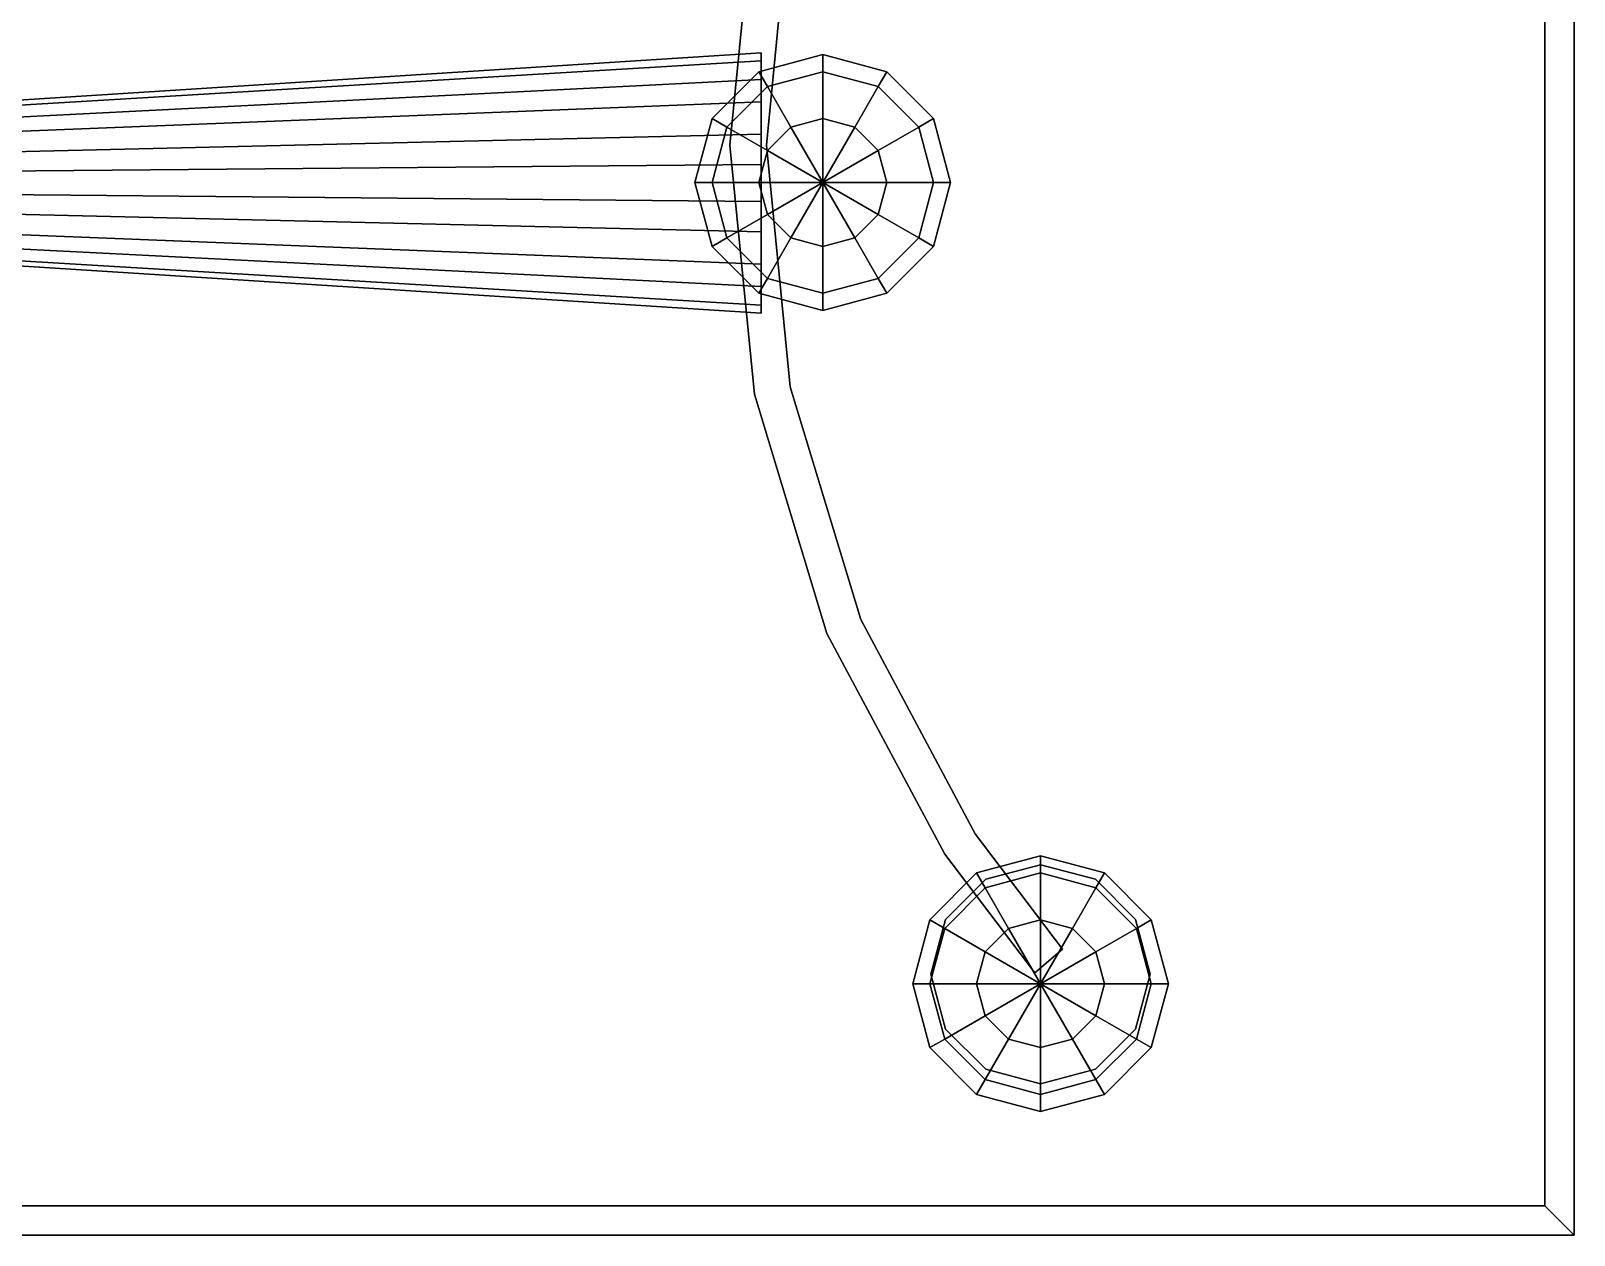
# Model space of a CAD drawing. Header units: millimetres. Extents: x -30782 to 40110, y 35885 to 73818.
# Drawn here: x -19422 to -18999.5, y 64189.2 to 64518.9 of the extents above; entities that cross this region are included whole.
import ezdxf

# ---------------------------------------------------------------- set-up
doc = ezdxf.new("R2010")
doc.units = ezdxf.units.MM
doc.styles.get("Standard").update_dxf_attribs({"font": 'arial.ttf'})

# ---------------------------------------------------------------- blocks, each defined once
blk = doc.blocks.new('A$C70D153BE')
for points, invisible_edges in [([(2097.04, 664.96, -277.71), (917.04, 64.96, -277.71), (917.04, 664.96, -277.71)], 1), ([(917.04, 64.96, -277.71), (2097.04, 664.96, -277.71), (2097.04, 64.96, -277.71)], 1), ([(2097.04, 664.96, -273.71), (2089.04, 656.96, -265.71), (2097.04, 64.96, -273.71)], 2), ([(2097.04, 64.96, -277.71), (2097.04, 664.96, -277.71), (2097.04, 664.96, -273.71)], 12), ([(2097.04, 664.96, -273.71), (2097.04, 64.96, -273.71), (2097.04, 64.96, -277.71)], 12), ([(925.04, 72.96, -265.71), (2089.04, 72.96, -265.71), (2089.04, 656.96, -265.71)], 12), ([(925.04, 656.96, -265.71), (925.04, 72.96, -265.71), (2089.04, 656.96, -265.71)], 2), ([(2097.04, 64.96, -273.71), (2089.04, 656.96, -265.71), (2089.04, 72.96, -265.71)], 1), ([(1872.6, 431.44, -385.71), (1872.6, 431.44, -615.71), (1865.89, 363.31, -615.71)], 12), ([(1872.6, 431.44, -385.71), (1865.89, 363.31, -615.71), (1865.89, 363.31, -385.71)], 1), ([(1872.6, 431.44, -615.71), (1872.6, 295.17, -615.71), (1865.89, 363.31, -615.71)], 1), ([(1872.6, 431.44, -385.71), (1865.89, 363.31, -385.71), (1872.6, 295.17, -385.71)], 12), ([(1875.89, 363.31, -615.71), (1872.6, 431.44, -615.71), (1882.41, 429.49, -615.71)], 3), ([(1875.89, 363.31, -385.71), (1882.41, 429.49, -385.71), (1872.6, 431.44, -385.71)], 14), ([(1882.41, 429.49, -385.71), (1875.89, 363.31, -615.71), (1882.41, 429.49, -615.71)], 1), ([(1882.41, 429.49, -385.71), (1875.89, 363.31, -385.71), (1875.89, 363.31, -615.71)], 12), ([(1874.46, 388.59, -494.54), (1511.25, 365.5, -497.85), (1874.46, 381.27, -477.41)], 2), ([(1874.46, 386.36, -513.05), (1511.25, 365.5, -497.85), (1874.46, 388.59, -494.54)], 1), ([(1511.25, 360.78, -509.61), (1511.25, 364.72, -504.36), (1874.46, 386.36, -513.05)], 12), ([(1874.46, 386.36, -513.05), (1874.46, 375.18, -527.96), (1511.25, 360.78, -509.61)], 12), ([(1874.46, 386.36, -513.05), (1511.25, 364.72, -504.36), (1511.25, 365.5, -497.85)], 12), ([(1891.33, 388.08, -500.81), (1876.18, 379.33, -518.31), (1873.83, 383.4, -500.81)], 1), ([(1891.33, 383.4, -483.31), (1891.33, 388.08, -500.81), (1873.83, 383.4, -500.81)], 12), ([(1874.46, 366.36, -466.23), (1874.46, 388.59, -494.54), (1874.46, 381.27, -477.41)], 1), ([(1874.46, 388.59, -494.54), (1874.46, 375.18, -527.96), (1874.46, 386.36, -513.05)], 1), ([(1891.33, 388.08, -500.81), (1891.33, 383.4, -518.31), (1876.18, 379.33, -518.31)], 12), ([(1906.49, 379.33, -518.31), (1891.33, 388.08, -500.81), (1908.83, 383.4, -500.81)], 1), ([(1906.49, 379.33, -518.31), (1891.33, 383.4, -518.31), (1891.33, 388.08, -500.81)], 12), ([(1908.83, 383.4, -500.81), (1891.33, 388.08, -500.81), (1891.33, 383.4, -483.31)], 12), ([(1511.25, 357.67, -487.88), (1874.46, 366.36, -466.23), (1874.46, 381.27, -477.41)], 12), ([(1511.25, 365.5, -497.85), (1511.25, 362.92, -491.81), (1874.46, 381.27, -477.41)], 12), ([(1874.46, 381.27, -477.41), (1511.25, 362.92, -491.81), (1511.25, 357.67, -487.88)], 12), ([(1873.83, 383.4, -500.81), (1865.08, 368.24, -518.31), (1861.02, 370.58, -500.81)], 1), ([(1876.18, 379.33, -483.31), (1873.83, 383.4, -500.81), (1861.02, 370.58, -500.81)], 12), ([(1873.83, 383.4, -500.81), (1876.18, 379.33, -518.31), (1865.08, 368.24, -518.31)], 12), ([(1891.33, 383.4, -483.31), (1873.83, 383.4, -500.81), (1876.18, 379.33, -483.31)], 1), ([(1891.33, 370.58, -470.5), (1891.33, 383.4, -483.31), (1876.18, 379.33, -483.31)], 12), ([(1891.33, 383.4, -518.31), (1882.58, 368.24, -531.12), (1876.18, 379.33, -518.31)], 1), ([(1891.33, 383.4, -518.31), (1891.33, 370.58, -531.12), (1882.58, 368.24, -531.12)], 12), ([(1906.49, 379.33, -483.31), (1891.33, 383.4, -483.31), (1891.33, 370.58, -470.5)], 12), ([(1900.08, 368.24, -531.12), (1891.33, 383.4, -518.31), (1906.49, 379.33, -518.31)], 1), ([(1900.08, 368.24, -531.12), (1891.33, 370.58, -531.12), (1891.33, 383.4, -518.31)], 12), ([(1908.83, 383.4, -500.81), (1891.33, 383.4, -483.31), (1906.49, 379.33, -483.31)], 1), ([(1917.58, 368.24, -518.31), (1906.49, 379.33, -518.31), (1908.83, 383.4, -500.81)], 12), ([(1921.64, 370.58, -500.81), (1908.83, 383.4, -500.81), (1906.49, 379.33, -483.31)], 12), ([(1917.58, 368.24, -518.31), (1908.83, 383.4, -500.81), (1921.64, 370.58, -500.81)], 1), ([(1876.18, 379.33, -483.31), (1861.02, 370.58, -500.81), (1865.08, 368.24, -483.31)], 1), ([(1882.58, 368.24, -470.5), (1876.18, 379.33, -483.31), (1865.08, 368.24, -483.31)], 12), ([(1876.18, 379.33, -518.31), (1876.18, 361.83, -531.12), (1865.08, 368.24, -518.31)], 1), ([(1891.33, 370.58, -470.5), (1876.18, 379.33, -483.31), (1882.58, 368.24, -470.5)], 1), ([(1876.18, 379.33, -518.31), (1882.58, 368.24, -531.12), (1876.18, 361.83, -531.12)], 12), ([(1906.49, 379.33, -483.31), (1891.33, 370.58, -470.5), (1900.08, 368.24, -470.5)], 1), ([(1917.58, 368.24, -483.31), (1906.49, 379.33, -483.31), (1900.08, 368.24, -470.5)], 12), ([(1906.49, 361.83, -531.12), (1900.08, 368.24, -531.12), (1906.49, 379.33, -518.31)], 12), ([(1906.49, 361.83, -531.12), (1906.49, 379.33, -518.31), (1917.58, 368.24, -518.31)], 1), ([(1921.64, 370.58, -500.81), (1906.49, 379.33, -483.31), (1917.58, 368.24, -483.31)], 1), ([(1511.25, 360.78, -509.61), (1874.46, 375.18, -527.96), (1874.46, 358.05, -535.28)], 12), ([(1874.46, 375.18, -527.96), (1874.46, 324.64, -521.87), (1874.46, 358.05, -535.28)], 3), ([(1861.02, 370.58, -500.81), (1861.02, 353.08, -518.31), (1856.33, 353.08, -500.81)], 1), ([(1865.08, 368.24, -483.31), (1861.02, 370.58, -500.81), (1856.33, 353.08, -500.81)], 12), ([(1865.08, 368.24, -483.31), (1856.33, 353.08, -500.81), (1861.02, 353.08, -483.31)], 1), ([(1861.02, 370.58, -500.81), (1865.08, 368.24, -518.31), (1861.02, 353.08, -518.31)], 12), ([(1876.18, 361.83, -470.5), (1865.08, 368.24, -483.31), (1861.02, 353.08, -483.31)], 12), ([(1865.08, 368.24, -518.31), (1873.83, 353.08, -531.12), (1861.02, 353.08, -518.31)], 1), ([(1882.58, 368.24, -470.5), (1865.08, 368.24, -483.31), (1876.18, 361.83, -470.5)], 1), ([(1865.08, 368.24, -518.31), (1876.18, 361.83, -531.12), (1873.83, 353.08, -531.12)], 12), ([(1917.58, 368.24, -483.31), (1900.08, 368.24, -470.5), (1906.49, 361.83, -470.5)], 1), ([(1921.64, 353.08, -483.31), (1917.58, 368.24, -483.31), (1906.49, 361.83, -470.5)], 12), ([(1908.83, 353.08, -531.12), (1906.49, 361.83, -531.12), (1917.58, 368.24, -518.31)], 12), ([(1908.83, 353.08, -531.12), (1917.58, 368.24, -518.31), (1921.64, 353.08, -518.31)], 1), ([(1921.64, 353.08, -518.31), (1917.58, 368.24, -518.31), (1921.64, 370.58, -500.81)], 12), ([(1926.33, 353.08, -500.81), (1921.64, 370.58, -500.81), (1917.58, 368.24, -483.31)], 12), ([(1926.33, 353.08, -500.81), (1917.58, 368.24, -483.31), (1921.64, 353.08, -483.31)], 1), ([(1921.64, 353.08, -518.31), (1921.64, 370.58, -500.81), (1926.33, 353.08, -500.81)], 1), ([(1874.46, 347.86, -464), (1874.46, 366.36, -466.23), (1511.25, 357.67, -487.88)], 12), ([(1874.46, 330.72, -471.33), (1874.46, 366.36, -466.23), (1874.46, 347.86, -464)], 1), ([(1874.46, 358.05, -535.28), (1511.25, 354.75, -512.19), (1511.25, 360.78, -509.61)], 12), ([(1876.18, 361.83, -470.5), (1861.02, 353.08, -483.31), (1873.83, 353.08, -470.5)], 1), ([(1865.89, 363.31, -615.71), (1872.6, 295.17, -615.71), (1872.6, 295.17, -385.71)], 12), ([(1865.89, 363.31, -385.71), (1865.89, 363.31, -615.71), (1872.6, 295.17, -385.71)], 2), ([(1872.6, 295.17, -615.71), (1875.89, 363.31, -615.71), (1882.41, 297.12, -615.71)], 13), ([(1872.6, 295.17, -385.71), (1882.41, 297.12, -385.71), (1875.89, 363.31, -385.71)], 13), ([(1875.89, 363.31, -615.71), (1882.41, 297.12, -385.71), (1882.41, 297.12, -615.71)], 1), ([(1875.89, 363.31, -385.71), (1882.41, 297.12, -385.71), (1875.89, 363.31, -615.71)], 2), ([(1921.64, 353.08, -483.31), (1906.49, 361.83, -470.5), (1908.83, 353.08, -470.5)], 1), ([(1874.46, 339.55, -533.05), (1511.25, 348.23, -511.41), (1874.46, 358.05, -535.28)], 2), ([(1511.25, 348.23, -511.41), (1511.25, 354.75, -512.19), (1874.46, 358.05, -535.28)], 12), ([(1511.25, 357.67, -487.88), (1511.25, 351.16, -487.09), (1874.46, 347.86, -464)], 12), ([(1874.46, 358.05, -535.28), (1874.46, 324.64, -521.87), (1874.46, 339.55, -533.05)], 1), ([(1874.46, 347.86, -464), (1511.25, 351.16, -487.09), (1511.25, 345.12, -489.67)], 12), ([(1856.33, 353.08, -500.81), (1861.02, 353.08, -518.31), (1865.08, 337.93, -518.31)], 12), ([(1856.33, 353.08, -500.81), (1865.08, 337.93, -518.31), (1861.02, 335.58, -500.81)], 1), ([(1861.02, 353.08, -483.31), (1856.33, 353.08, -500.81), (1861.02, 335.58, -500.81)], 12), ([(1873.83, 353.08, -470.5), (1861.02, 353.08, -483.31), (1865.08, 337.93, -483.31)], 12), ([(1861.02, 353.08, -518.31), (1873.83, 353.08, -531.12), (1876.18, 344.33, -531.12)], 12), ([(1861.02, 353.08, -518.31), (1876.18, 344.33, -531.12), (1865.08, 337.93, -518.31)], 1), ([(1861.02, 353.08, -483.31), (1861.02, 335.58, -500.81), (1865.08, 337.93, -483.31)], 1), ([(1873.83, 353.08, -470.5), (1865.08, 337.93, -483.31), (1876.18, 344.33, -470.5)], 1), ([(1917.58, 337.93, -483.31), (1908.83, 353.08, -470.5), (1906.49, 344.33, -470.5)], 1), ([(1906.49, 344.33, -531.12), (1921.64, 353.08, -518.31), (1917.58, 337.93, -518.31)], 1), ([(1906.49, 344.33, -531.12), (1908.83, 353.08, -531.12), (1921.64, 353.08, -518.31)], 12), ([(1917.58, 337.93, -483.31), (1921.64, 353.08, -483.31), (1908.83, 353.08, -470.5)], 12), ([(1917.58, 337.93, -518.31), (1926.33, 353.08, -500.81), (1921.64, 335.58, -500.81)], 1), ([(1917.58, 337.93, -518.31), (1921.64, 353.08, -518.31), (1926.33, 353.08, -500.81)], 12), ([(1921.64, 335.58, -500.81), (1921.64, 353.08, -483.31), (1917.58, 337.93, -483.31)], 1), ([(1921.64, 335.58, -500.81), (1926.33, 353.08, -500.81), (1921.64, 353.08, -483.31)], 12), ([(1874.46, 324.64, -521.87), (1511.25, 348.23, -511.41), (1874.46, 339.55, -533.05)], 1), ([(1874.46, 324.64, -521.87), (1511.25, 342.98, -507.47), (1511.25, 348.23, -511.41)], 12), ([(1874.46, 347.86, -464), (1511.25, 345.12, -489.67), (1874.46, 330.72, -471.33)], 1), ([(1874.46, 330.72, -471.33), (1511.25, 345.12, -489.67), (1874.46, 319.54, -486.24)], 2), ([(1511.25, 345.12, -489.67), (1511.25, 341.19, -494.92), (1874.46, 319.54, -486.24)], 12), ([(1511.25, 340.63, -502.61), (1511.25, 342.98, -507.47), (1874.46, 324.64, -521.87)], 12), ([(1876.18, 344.33, -470.5), (1865.08, 337.93, -483.31), (1876.18, 326.83, -483.31)], 12), ([(1865.08, 337.93, -518.31), (1876.18, 344.33, -531.12), (1882.58, 337.93, -531.12)], 12), ([(1876.18, 344.33, -470.5), (1876.18, 326.83, -483.31), (1882.58, 337.93, -470.5)], 1), ([(1906.49, 326.83, -483.31), (1906.49, 344.33, -470.5), (1900.08, 337.93, -470.5)], 1), ([(1900.08, 337.93, -531.12), (1906.49, 344.33, -531.12), (1917.58, 337.93, -518.31)], 12), ([(1906.49, 326.83, -483.31), (1917.58, 337.93, -483.31), (1906.49, 344.33, -470.5)], 12), ([(1874.46, 319.54, -486.24), (1511.25, 341.19, -494.92), (1511.25, 340.4, -501.44)], 12), ([(1511.25, 340.4, -501.44), (1511.25, 340.63, -502.61), (1874.46, 317.95, -508.06)], 14), ([(1511.25, 340.63, -502.61), (1874.46, 324.64, -521.87), (1874.46, 317.95, -508.06)], 13), ([(1874.46, 317.95, -508.06), (1874.46, 317.31, -504.74), (1511.25, 340.4, -501.44)], 12), ([(1874.46, 319.54, -486.24), (1511.25, 340.4, -501.44), (1874.46, 317.31, -504.74)], 1), ([(1861.02, 335.58, -500.81), (1865.08, 337.93, -518.31), (1876.18, 326.83, -518.31)], 12), ([(1865.08, 337.93, -483.31), (1861.02, 335.58, -500.81), (1873.83, 322.77, -500.81)], 12), ([(1861.02, 335.58, -500.81), (1876.18, 326.83, -518.31), (1873.83, 322.77, -500.81)], 1), ([(1865.08, 337.93, -518.31), (1882.58, 337.93, -531.12), (1876.18, 326.83, -518.31)], 1), ([(1865.08, 337.93, -483.31), (1873.83, 322.77, -500.81), (1876.18, 326.83, -483.31)], 1), ([(1882.58, 337.93, -470.5), (1876.18, 326.83, -483.31), (1891.33, 322.77, -483.31)], 12), ([(1876.18, 326.83, -518.31), (1882.58, 337.93, -531.12), (1891.33, 335.58, -531.12)], 12), ([(1876.18, 326.83, -518.31), (1891.33, 335.58, -531.12), (1891.33, 322.77, -518.31)], 1), ([(1882.58, 337.93, -470.5), (1891.33, 322.77, -483.31), (1891.33, 335.58, -470.5)], 1), ([(1891.33, 322.77, -483.31), (1900.08, 337.93, -470.5), (1891.33, 335.58, -470.5)], 1), ([(1891.33, 322.77, -483.31), (1906.49, 326.83, -483.31), (1900.08, 337.93, -470.5)], 12), ([(1891.33, 335.58, -531.12), (1900.08, 337.93, -531.12), (1906.49, 326.83, -518.31)], 12), ([(1891.33, 335.58, -531.12), (1906.49, 326.83, -518.31), (1891.33, 322.77, -518.31)], 1), ([(1900.08, 337.93, -531.12), (1917.58, 337.93, -518.31), (1906.49, 326.83, -518.31)], 1), ([(1906.49, 326.83, -518.31), (1917.58, 337.93, -518.31), (1921.64, 335.58, -500.81)], 12), ([(1908.83, 322.77, -500.81), (1917.58, 337.93, -483.31), (1906.49, 326.83, -483.31)], 1), ([(1906.49, 326.83, -518.31), (1921.64, 335.58, -500.81), (1908.83, 322.77, -500.81)], 1), ([(1908.83, 322.77, -500.81), (1921.64, 335.58, -500.81), (1917.58, 337.93, -483.31)], 12), ([(1874.46, 317.31, -504.74), (1874.46, 330.72, -471.33), (1874.46, 319.54, -486.24)], 1), ([(1873.83, 322.77, -500.81), (1876.18, 326.83, -518.31), (1891.33, 322.77, -518.31)], 12), ([(1876.18, 326.83, -483.31), (1873.83, 322.77, -500.81), (1891.33, 318.08, -500.81)], 12), ([(1876.18, 326.83, -483.31), (1891.33, 318.08, -500.81), (1891.33, 322.77, -483.31)], 1), ([(1891.33, 322.77, -518.31), (1906.49, 326.83, -518.31), (1908.83, 322.77, -500.81)], 12), ([(1891.33, 318.08, -500.81), (1906.49, 326.83, -483.31), (1891.33, 322.77, -483.31)], 1), ([(1891.33, 318.08, -500.81), (1908.83, 322.77, -500.81), (1906.49, 326.83, -483.31)], 12), ([(1873.83, 322.77, -500.81), (1891.33, 322.77, -518.31), (1891.33, 318.08, -500.81)], 1), ([(1874.46, 324.64, -521.87), (1874.46, 317.31, -504.74), (1874.46, 317.95, -508.06)], 1), ([(1891.33, 322.77, -518.31), (1908.83, 322.77, -500.81), (1891.33, 318.08, -500.81)], 1), ([(1872.6, 295.17, -385.71), (1901.72, 233.48, -385.71), (1882.41, 297.12, -385.71)], 13), ([(1872.6, 295.17, -615.71), (1882.41, 297.12, -615.71), (1901.72, 233.48, -615.71)], 13), ([(1901.72, 233.48, -615.71), (1882.41, 297.12, -385.71), (1901.72, 233.48, -385.71)], 1), ([(1882.41, 297.12, -385.71), (1901.72, 233.48, -615.71), (1882.41, 297.12, -615.71)], 1), ([(1872.6, 295.17, -385.71), (1892.48, 229.65, -385.71), (1924.76, 169.27, -385.71)], 12), ([(1872.6, 295.17, -615.71), (1924.76, 169.27, -615.71), (1892.48, 229.65, -615.71)], 1), ([(1892.48, 229.65, -615.71), (1892.48, 229.65, -385.71), (1872.6, 295.17, -385.71)], 12), ([(1872.6, 295.17, -385.71), (1872.6, 295.17, -615.71), (1892.48, 229.65, -615.71)], 12), ([(1933.07, 174.82, -385.71), (1901.72, 233.48, -615.71), (1901.72, 233.48, -385.71)], 1), ([(1901.72, 233.48, -615.71), (1933.07, 174.82, -385.71), (1933.07, 174.82, -615.71)], 1), ([(1924.76, 169.27, -615.71), (1901.72, 233.48, -615.71), (1933.07, 174.82, -615.71)], 13), ([(1924.76, 169.27, -385.71), (1933.07, 174.82, -385.71), (1901.72, 233.48, -385.71)], 13), ([(1924.76, 169.27, -385.71), (1892.48, 229.65, -385.71), (1892.48, 229.65, -615.71)], 12), ([(1892.48, 229.65, -615.71), (1924.76, 169.27, -615.71), (1924.76, 169.27, -385.71)], 12), ([(1924.76, 169.27, -615.71), (1933.07, 174.82, -615.71), (1956.95, 143.24, -615.71)], 13), ([(1924.76, 169.27, -385.71), (1956.95, 143.24, -385.71), (1933.07, 174.82, -385.71)], 13), ([(1933.07, 174.82, -385.71), (1956.95, 143.24, -615.71), (1933.07, 174.82, -615.71)], 1), ([(1933.07, 174.82, -385.71), (1956.95, 143.24, -385.71), (1956.95, 143.24, -615.71)], 12), ([(1924.76, 169.27, -385.71), (1924.76, 169.27, -615.71), (1949.34, 136.76, -615.71)], 12), ([(1924.76, 169.27, -385.71), (1949.34, 136.76, -615.71), (1949.34, 136.76, -385.71)], 1), ([(1924.76, 169.27, -615.71), (1956.95, 143.24, -615.71), (1949.34, 136.76, -615.71)], 1), ([(1924.76, 169.27, -385.71), (1949.34, 136.76, -385.71), (1956.95, 143.24, -385.71)], 12), ([(1950.95, 164.08, -330.21), (1933.45, 164.08, -312.71), (1950.95, 168.77, -312.71)], 1), ([(1950.95, 168.77, -312.71), (1933.45, 164.08, -312.71), (1935.8, 160.02, -295.21)], 12), ([(1950.95, 168.77, -312.71), (1935.8, 160.02, -295.21), (1950.95, 164.08, -295.21)], 1), ([(1950.95, 166.36, -685.71), (1935.95, 162.35, -685.71), (1935.95, 162.35, -335.71)], 12), ([(1935.95, 162.35, -335.71), (1950.95, 166.36, -335.71), (1950.95, 166.36, -685.71)], 12), ([(1935.95, 162.35, -685.71), (1950.95, 166.36, -685.71), (1965.95, 162.35, -685.71)], 12), ([(1965.95, 162.35, -335.71), (1950.95, 166.36, -335.71), (1935.95, 162.35, -335.71)], 12), ([(1968.45, 164.08, -312.71), (1950.95, 164.08, -330.21), (1950.95, 168.77, -312.71)], 1), ([(1966.11, 160.02, -295.21), (1968.45, 164.08, -312.71), (1950.95, 168.77, -312.71)], 12), ([(1966.11, 160.02, -295.21), (1950.95, 168.77, -312.71), (1950.95, 164.08, -295.21)], 1), ([(1965.95, 162.35, -335.71), (1965.95, 162.35, -685.71), (1950.95, 166.36, -685.71)], 12), ([(1950.95, 166.36, -685.71), (1950.95, 166.36, -335.71), (1965.95, 162.35, -335.71)], 12), ([(1935.8, 160.02, -330.21), (1920.64, 151.27, -312.71), (1933.45, 164.08, -312.71)], 1), ([(1933.45, 164.08, -312.71), (1920.64, 151.27, -312.71), (1924.7, 148.93, -295.21)], 12), ([(1920.95, 136.36, -685.71), (1924.97, 151.36, -685.71), (1935.95, 162.35, -685.71)], 12), ([(1935.95, 162.35, -335.71), (1924.97, 151.36, -335.71), (1920.95, 136.36, -335.71)], 12), ([(1933.45, 164.08, -312.71), (1924.7, 148.93, -295.21), (1935.8, 160.02, -295.21)], 1), ([(1935.95, 162.35, -335.71), (1924.97, 151.36, -685.71), (1924.97, 151.36, -335.71)], 1), ([(1935.95, 162.35, -335.71), (1935.95, 162.35, -685.71), (1924.97, 151.36, -685.71)], 12), ([(1950.95, 164.08, -330.21), (1935.8, 160.02, -330.21), (1933.45, 164.08, -312.71)], 12), ([(1950.95, 164.08, -295.21), (1935.8, 160.02, -295.21), (1942.2, 148.93, -282.4)], 12), ([(1950.95, 151.27, -343.02), (1935.8, 160.02, -330.21), (1950.95, 164.08, -330.21)], 1), ([(1976.93, 151.36, -335.71), (1965.95, 162.35, -335.71), (1935.95, 162.35, -335.71)], 14), ([(1950.95, 164.08, -295.21), (1942.2, 148.93, -282.4), (1950.95, 151.27, -282.4)], 1), ([(1959.7, 148.93, -282.4), (1966.11, 160.02, -295.21), (1950.95, 164.08, -295.21)], 12), ([(1959.7, 148.93, -282.4), (1950.95, 164.08, -295.21), (1950.95, 151.27, -282.4)], 1), ([(1968.45, 164.08, -312.71), (1966.11, 160.02, -330.21), (1950.95, 164.08, -330.21)], 12), ([(1966.11, 160.02, -330.21), (1950.95, 151.27, -343.02), (1950.95, 164.08, -330.21)], 1), ([(1976.93, 151.36, -335.71), (1976.93, 151.36, -685.71), (1965.95, 162.35, -335.71)], 2), ([(1976.93, 151.36, -685.71), (1965.95, 162.35, -685.71), (1965.95, 162.35, -335.71)], 12), ([(1965.95, 162.35, -685.71), (1976.93, 151.36, -685.71), (1980.95, 136.36, -685.71)], 12), ([(1981.26, 151.27, -312.71), (1966.11, 160.02, -330.21), (1968.45, 164.08, -312.71)], 1), ([(1977.2, 148.93, -295.21), (1968.45, 164.08, -312.71), (1966.11, 160.02, -295.21)], 1), ([(1977.2, 148.93, -295.21), (1981.26, 151.27, -312.71), (1968.45, 164.08, -312.71)], 12), ([(1935.8, 160.02, -330.21), (1924.7, 148.93, -330.21), (1920.64, 151.27, -312.71)], 12), ([(1935.8, 160.02, -295.21), (1924.7, 148.93, -295.21), (1935.8, 142.52, -282.4)], 12), ([(1942.2, 148.93, -343.02), (1924.7, 148.93, -330.21), (1935.8, 160.02, -330.21)], 1), ([(1935.8, 160.02, -295.21), (1935.8, 142.52, -282.4), (1942.2, 148.93, -282.4)], 1), ([(1950.95, 151.27, -343.02), (1942.2, 148.93, -343.02), (1935.8, 160.02, -330.21)], 12), ([(1966.11, 160.02, -330.21), (1959.7, 148.93, -343.02), (1950.95, 151.27, -343.02)], 12), ([(1966.11, 142.52, -282.4), (1966.11, 160.02, -295.21), (1959.7, 148.93, -282.4)], 1), ([(1977.2, 148.93, -330.21), (1959.7, 148.93, -343.02), (1966.11, 160.02, -330.21)], 1), ([(1966.11, 142.52, -282.4), (1977.2, 148.93, -295.21), (1966.11, 160.02, -295.21)], 12), ([(1981.26, 151.27, -312.71), (1977.2, 148.93, -330.21), (1966.11, 160.02, -330.21)], 12), ([(1924.7, 148.93, -330.21), (1915.95, 133.77, -312.71), (1920.64, 151.27, -312.71)], 1), ([(1920.64, 151.27, -312.71), (1915.95, 133.77, -312.71), (1920.64, 133.77, -295.21)], 12), ([(1924.7, 148.93, -330.21), (1920.64, 133.77, -330.21), (1915.95, 133.77, -312.71)], 12), ([(1920.64, 151.27, -312.71), (1920.64, 133.77, -295.21), (1924.7, 148.93, -295.21)], 1), ([(1924.7, 148.93, -295.21), (1920.64, 133.77, -295.21), (1933.45, 133.77, -282.4)], 12), ([(1935.8, 142.52, -343.02), (1920.64, 133.77, -330.21), (1924.7, 148.93, -330.21)], 1), ([(1924.97, 151.36, -335.71), (1924.97, 151.36, -685.71), (1920.95, 136.36, -335.71)], 2), ([(1924.97, 151.36, -685.71), (1920.95, 136.36, -685.71), (1920.95, 136.36, -335.71)], 12), ([(1924.7, 148.93, -295.21), (1933.45, 133.77, -282.4), (1935.8, 142.52, -282.4)], 1), ([(1942.2, 148.93, -343.02), (1935.8, 142.52, -343.02), (1924.7, 148.93, -330.21)], 12), ([(1977.2, 148.93, -330.21), (1966.11, 142.52, -343.02), (1959.7, 148.93, -343.02)], 12), ([(1965.95, 110.38, -335.71), (1980.95, 136.36, -335.71), (1976.93, 151.36, -335.71)], 13), ([(1968.45, 133.77, -282.4), (1977.2, 148.93, -295.21), (1966.11, 142.52, -282.4)], 1), ([(1981.26, 133.77, -330.21), (1966.11, 142.52, -343.02), (1977.2, 148.93, -330.21)], 1), ([(1968.45, 133.77, -282.4), (1981.26, 133.77, -295.21), (1977.2, 148.93, -295.21)], 12), ([(1980.95, 136.36, -335.71), (1976.93, 151.36, -685.71), (1976.93, 151.36, -335.71)], 1), ([(1980.95, 136.36, -335.71), (1980.95, 136.36, -685.71), (1976.93, 151.36, -685.71)], 12), ([(1985.95, 133.77, -312.71), (1977.2, 148.93, -330.21), (1981.26, 151.27, -312.71)], 1), ([(1981.26, 133.77, -295.21), (1981.26, 151.27, -312.71), (1977.2, 148.93, -295.21)], 1), ([(1985.95, 133.77, -312.71), (1981.26, 133.77, -330.21), (1977.2, 148.93, -330.21)], 12), ([(1981.26, 133.77, -295.21), (1985.95, 133.77, -312.71), (1981.26, 151.27, -312.71)], 12), ([(1935.8, 142.52, -343.02), (1933.45, 133.77, -343.02), (1920.64, 133.77, -330.21)], 12), ([(1949.34, 136.76, -385.71), (1949.34, 136.76, -615.71), (1956.95, 143.24, -615.71)], 12), ([(1956.95, 143.24, -615.71), (1956.95, 143.24, -385.71), (1949.34, 136.76, -385.71)], 12), ([(1981.26, 133.77, -330.21), (1968.45, 133.77, -343.02), (1966.11, 142.52, -343.02)], 12), ([(1920.95, 136.36, -335.71), (1920.95, 136.36, -685.71), (1924.97, 121.36, -685.71)], 12), ([(1924.97, 121.36, -685.71), (1924.97, 121.36, -335.71), (1920.95, 136.36, -335.71)], 12), ([(1935.95, 110.38, -685.71), (1924.97, 121.36, -685.71), (1920.95, 136.36, -685.71)], 12), ([(1920.95, 136.36, -335.71), (1924.97, 121.36, -335.71), (1935.95, 110.38, -335.71)], 12), ([(1980.95, 136.36, -685.71), (1976.93, 121.36, -685.71), (1965.95, 110.38, -685.71)], 12), ([(1965.95, 110.38, -335.71), (1976.93, 121.36, -335.71), (1980.95, 136.36, -335.71)], 12), ([(1976.93, 121.36, -685.71), (1980.95, 136.36, -685.71), (1980.95, 136.36, -335.71)], 12), ([(1980.95, 136.36, -335.71), (1976.93, 121.36, -335.71), (1976.93, 121.36, -685.71)], 12), ([(1920.64, 133.77, -330.21), (1920.64, 116.27, -312.71), (1915.95, 133.77, -312.71)], 1), ([(1915.95, 133.77, -312.71), (1924.7, 118.62, -295.21), (1920.64, 133.77, -295.21)], 1), ([(1915.95, 133.77, -312.71), (1920.64, 116.27, -312.71), (1924.7, 118.62, -295.21)], 12), ([(1920.64, 133.77, -295.21), (1935.8, 125.02, -282.4), (1933.45, 133.77, -282.4)], 1), ([(1920.64, 133.77, -295.21), (1924.7, 118.62, -295.21), (1935.8, 125.02, -282.4)], 12), ([(1920.64, 133.77, -330.21), (1924.7, 118.62, -330.21), (1920.64, 116.27, -312.71)], 12), ([(1933.45, 133.77, -343.02), (1924.7, 118.62, -330.21), (1920.64, 133.77, -330.21)], 1), ([(1933.45, 133.77, -343.02), (1935.8, 125.02, -343.02), (1924.7, 118.62, -330.21)], 12), ([(1966.11, 125.02, -282.4), (1977.2, 118.62, -295.21), (1981.26, 133.77, -295.21)], 12), ([(1966.11, 125.02, -282.4), (1981.26, 133.77, -295.21), (1968.45, 133.77, -282.4)], 1), ([(1977.2, 118.62, -330.21), (1966.11, 125.02, -343.02), (1968.45, 133.77, -343.02)], 12), ([(1977.2, 118.62, -330.21), (1968.45, 133.77, -343.02), (1981.26, 133.77, -330.21)], 1), ([(1981.26, 116.27, -312.71), (1977.2, 118.62, -330.21), (1981.26, 133.77, -330.21)], 12), ([(1977.2, 118.62, -295.21), (1981.26, 116.27, -312.71), (1985.95, 133.77, -312.71)], 12), ([(1977.2, 118.62, -295.21), (1985.95, 133.77, -312.71), (1981.26, 133.77, -295.21)], 1), ([(1981.26, 116.27, -312.71), (1981.26, 133.77, -330.21), (1985.95, 133.77, -312.71)], 1), ([(1924.7, 118.62, -295.21), (1942.2, 118.62, -282.4), (1935.8, 125.02, -282.4)], 1), ([(1935.8, 125.02, -343.02), (1935.8, 107.52, -330.21), (1924.7, 118.62, -330.21)], 1), ([(1935.8, 125.02, -343.02), (1942.2, 118.62, -343.02), (1935.8, 107.52, -330.21)], 12), ([(1959.7, 118.62, -282.4), (1977.2, 118.62, -295.21), (1966.11, 125.02, -282.4)], 1), ([(1966.11, 107.52, -330.21), (1959.7, 118.62, -343.02), (1966.11, 125.02, -343.02)], 12), ([(1966.11, 107.52, -330.21), (1966.11, 125.02, -343.02), (1977.2, 118.62, -330.21)], 1), ([(1924.7, 118.62, -330.21), (1933.45, 103.46, -312.71), (1920.64, 116.27, -312.71)], 1), ([(1920.64, 116.27, -312.71), (1935.8, 107.52, -295.21), (1924.7, 118.62, -295.21)], 1), ([(1924.7, 118.62, -295.21), (1935.8, 107.52, -295.21), (1942.2, 118.62, -282.4)], 12), ([(1924.7, 118.62, -330.21), (1935.8, 107.52, -330.21), (1933.45, 103.46, -312.71)], 12), ([(1924.97, 121.36, -685.71), (1935.95, 110.38, -685.71), (1935.95, 110.38, -335.71)], 12), ([(1935.95, 110.38, -335.71), (1924.97, 121.36, -335.71), (1924.97, 121.36, -685.71)], 12), ([(1935.8, 107.52, -295.21), (1950.95, 116.27, -282.4), (1942.2, 118.62, -282.4)], 1), ([(1942.2, 118.62, -343.02), (1950.95, 103.46, -330.21), (1935.8, 107.52, -330.21)], 1), ([(1942.2, 118.62, -343.02), (1950.95, 116.27, -343.02), (1950.95, 103.46, -330.21)], 12), ([(1950.95, 116.27, -282.4), (1966.11, 107.52, -295.21), (1959.7, 118.62, -282.4)], 1), ([(1950.95, 103.46, -330.21), (1950.95, 116.27, -343.02), (1959.7, 118.62, -343.02)], 12), ([(1950.95, 103.46, -330.21), (1959.7, 118.62, -343.02), (1966.11, 107.52, -330.21)], 1), ([(1959.7, 118.62, -282.4), (1966.11, 107.52, -295.21), (1977.2, 118.62, -295.21)], 12), ([(1965.95, 110.38, -335.71), (1965.95, 110.38, -685.71), (1976.93, 121.36, -685.71)], 12), ([(1976.93, 121.36, -685.71), (1976.93, 121.36, -335.71), (1965.95, 110.38, -335.71)], 12), ([(1968.45, 103.46, -312.71), (1966.11, 107.52, -330.21), (1977.2, 118.62, -330.21)], 12), ([(1966.11, 107.52, -295.21), (1981.26, 116.27, -312.71), (1977.2, 118.62, -295.21)], 1), ([(1968.45, 103.46, -312.71), (1977.2, 118.62, -330.21), (1981.26, 116.27, -312.71)], 1), ([(1920.64, 116.27, -312.71), (1933.45, 103.46, -312.71), (1935.8, 107.52, -295.21)], 12), ([(1935.8, 107.52, -295.21), (1950.95, 103.46, -295.21), (1950.95, 116.27, -282.4)], 12), ([(1950.95, 116.27, -282.4), (1950.95, 103.46, -295.21), (1966.11, 107.52, -295.21)], 12), ([(1966.11, 107.52, -295.21), (1968.45, 103.46, -312.71), (1981.26, 116.27, -312.71)], 12), ([(1935.95, 110.38, -335.71), (1950.95, 106.36, -685.71), (1950.95, 106.36, -335.71)], 1), ([(1935.95, 110.38, -335.71), (1935.95, 110.38, -685.71), (1950.95, 106.36, -685.71)], 12), ([(1965.95, 110.38, -685.71), (1950.95, 106.36, -685.71), (1935.95, 110.38, -685.71)], 12), ([(1935.95, 110.38, -335.71), (1950.95, 106.36, -335.71), (1965.95, 110.38, -335.71)], 12), ([(1950.95, 106.36, -335.71), (1950.95, 106.36, -685.71), (1965.95, 110.38, -335.71)], 2), ([(1950.95, 106.36, -685.71), (1965.95, 110.38, -685.71), (1965.95, 110.38, -335.71)], 12), ([(1935.8, 107.52, -330.21), (1950.95, 98.77, -312.71), (1933.45, 103.46, -312.71)], 1), ([(1933.45, 103.46, -312.71), (1950.95, 103.46, -295.21), (1935.8, 107.52, -295.21)], 1), ([(1935.8, 107.52, -330.21), (1950.95, 103.46, -330.21), (1950.95, 98.77, -312.71)], 12), ([(1950.95, 98.77, -312.71), (1950.95, 103.46, -330.21), (1966.11, 107.52, -330.21)], 12), ([(1950.95, 98.77, -312.71), (1966.11, 107.52, -330.21), (1968.45, 103.46, -312.71)], 1), ([(1950.95, 103.46, -295.21), (1968.45, 103.46, -312.71), (1966.11, 107.52, -295.21)], 1), ([(1933.45, 103.46, -312.71), (1950.95, 98.77, -312.71), (1950.95, 103.46, -295.21)], 12), ([(1950.95, 103.46, -295.21), (1950.95, 98.77, -312.71), (1968.45, 103.46, -312.71)], 12), ([(2097.04, 64.96, -273.71), (925.04, 72.96, -265.71), (917.04, 64.96, -273.71)], 1), ([(2097.04, 64.96, -273.71), (2089.04, 72.96, -265.71), (925.04, 72.96, -265.71)], 12), ([(2097.04, 64.96, -277.71), (2097.04, 64.96, -273.71), (917.04, 64.96, -273.71)], 12), ([(2097.04, 64.96, -277.71), (917.04, 64.96, -273.71), (917.04, 64.96, -277.71)], 1)]:
    blk.add_3dface(points, dxfattribs=dict(invisible_edges=invisible_edges))
for points in [[(1891.33, 353.08, -465.81), (1882.58, 368.24, -470.5), (1876.18, 361.83, -470.5)], [(1882.58, 368.24, -531.12), (1891.33, 353.08, -535.81), (1876.18, 361.83, -531.12)], [(1891.33, 353.08, -465.81), (1891.33, 370.58, -470.5), (1882.58, 368.24, -470.5)], [(1891.33, 370.58, -531.12), (1891.33, 353.08, -535.81), (1882.58, 368.24, -531.12)], [(1900.08, 368.24, -470.5), (1891.33, 370.58, -470.5), (1891.33, 353.08, -465.81)], [(1891.33, 353.08, -535.81), (1891.33, 370.58, -531.12), (1900.08, 368.24, -531.12)], [(1906.49, 361.83, -470.5), (1900.08, 368.24, -470.5), (1891.33, 353.08, -465.81)], [(1891.33, 353.08, -535.81), (1900.08, 368.24, -531.12), (1906.49, 361.83, -531.12)], [(1891.33, 353.08, -465.81), (1876.18, 361.83, -470.5), (1873.83, 353.08, -470.5)], [(1876.18, 361.83, -531.12), (1891.33, 353.08, -535.81), (1873.83, 353.08, -531.12)], [(1908.83, 353.08, -470.5), (1906.49, 361.83, -470.5), (1891.33, 353.08, -465.81)], [(1891.33, 353.08, -535.81), (1906.49, 361.83, -531.12), (1908.83, 353.08, -531.12)], [(1891.33, 353.08, -465.81), (1873.83, 353.08, -470.5), (1876.18, 344.33, -470.5)], [(1873.83, 353.08, -531.12), (1891.33, 353.08, -535.81), (1876.18, 344.33, -531.12)], [(1891.33, 353.08, -465.81), (1876.18, 344.33, -470.5), (1882.58, 337.93, -470.5)], [(1876.18, 344.33, -531.12), (1891.33, 353.08, -535.81), (1882.58, 337.93, -531.12)], [(1891.33, 353.08, -465.81), (1882.58, 337.93, -470.5), (1891.33, 335.58, -470.5)], [(1882.58, 337.93, -531.12), (1891.33, 353.08, -535.81), (1891.33, 335.58, -531.12)], [(1906.49, 344.33, -470.5), (1908.83, 353.08, -470.5), (1891.33, 353.08, -465.81)], [(1900.08, 337.93, -470.5), (1906.49, 344.33, -470.5), (1891.33, 353.08, -465.81)], [(1891.33, 335.58, -470.5), (1900.08, 337.93, -470.5), (1891.33, 353.08, -465.81)], [(1891.33, 353.08, -535.81), (1908.83, 353.08, -531.12), (1906.49, 344.33, -531.12)], [(1891.33, 353.08, -535.81), (1906.49, 344.33, -531.12), (1900.08, 337.93, -531.12)], [(1891.33, 353.08, -535.81), (1900.08, 337.93, -531.12), (1891.33, 335.58, -531.12)], [(1942.2, 148.93, -282.4), (1935.8, 142.52, -282.4), (1950.95, 133.77, -277.71)], [(1950.95, 133.77, -347.71), (1935.8, 142.52, -343.02), (1942.2, 148.93, -343.02)], [(1950.95, 151.27, -282.4), (1942.2, 148.93, -282.4), (1950.95, 133.77, -277.71)], [(1950.95, 133.77, -347.71), (1942.2, 148.93, -343.02), (1950.95, 151.27, -343.02)], [(1950.95, 133.77, -277.71), (1959.7, 148.93, -282.4), (1950.95, 151.27, -282.4)], [(1959.7, 148.93, -343.02), (1950.95, 133.77, -347.71), (1950.95, 151.27, -343.02)], [(1950.95, 133.77, -277.71), (1966.11, 142.52, -282.4), (1959.7, 148.93, -282.4)], [(1966.11, 142.52, -343.02), (1950.95, 133.77, -347.71), (1959.7, 148.93, -343.02)], [(1935.8, 142.52, -282.4), (1933.45, 133.77, -282.4), (1950.95, 133.77, -277.71)], [(1950.95, 133.77, -347.71), (1933.45, 133.77, -343.02), (1935.8, 142.52, -343.02)], [(1950.95, 133.77, -277.71), (1968.45, 133.77, -282.4), (1966.11, 142.52, -282.4)], [(1968.45, 133.77, -343.02), (1950.95, 133.77, -347.71), (1966.11, 142.52, -343.02)], [(1933.45, 133.77, -282.4), (1935.8, 125.02, -282.4), (1950.95, 133.77, -277.71)], [(1950.95, 133.77, -347.71), (1935.8, 125.02, -343.02), (1933.45, 133.77, -343.02)], [(1935.8, 125.02, -282.4), (1942.2, 118.62, -282.4), (1950.95, 133.77, -277.71)], [(1950.95, 133.77, -347.71), (1942.2, 118.62, -343.02), (1935.8, 125.02, -343.02)], [(1942.2, 118.62, -282.4), (1950.95, 116.27, -282.4), (1950.95, 133.77, -277.71)], [(1950.95, 133.77, -347.71), (1950.95, 116.27, -343.02), (1942.2, 118.62, -343.02)], [(1950.95, 133.77, -277.71), (1966.11, 125.02, -282.4), (1968.45, 133.77, -282.4)], [(1950.95, 133.77, -277.71), (1959.7, 118.62, -282.4), (1966.11, 125.02, -282.4)], [(1950.95, 133.77, -277.71), (1950.95, 116.27, -282.4), (1959.7, 118.62, -282.4)], [(1966.11, 125.02, -343.02), (1950.95, 133.77, -347.71), (1968.45, 133.77, -343.02)], [(1959.7, 118.62, -343.02), (1950.95, 133.77, -347.71), (1966.11, 125.02, -343.02)], [(1950.95, 116.27, -343.02), (1950.95, 133.77, -347.71), (1959.7, 118.62, -343.02)]]:
    blk.add_3dface(points)
at = {"flags": 9}
for tag, p in [('YSIZE', (657.95, 924.51, -685.71)), ('XSIZE', (657.95, 924.51, -685.71)), ('ZSIZE', (917.04, 64.96, -685.71)), ('YSIZE', (917.04, 64.96, -685.71)), ('XSIZE', (917.04, 64.96, -685.71))]:
    blk.add_attdef(tag, p, '', height=0.5, dxfattribs=at)
at = {"text_generation_flag": 2, "flags": 9}
for tag in ['YSIZE', 'XSIZE']:
    blk.add_attdef(tag, (701.72, 754.43, -685.71), '', height=0.5, rotation=90, dxfattribs=at)
at = {"flags": 9}
for tag in ['YSIZE', 'XSIZE']:
    blk.add_attdef(tag, (2312.36, 754.43, -685.71), '', height=0.5, rotation=270, dxfattribs=at)

msp = doc.modelspace()

# ---------------------------------------------------------------- block references
msp.add_blockref('A$C70D153BE', (-21096.5, 64124.28))

doc.saveas('drawing.dxf')
